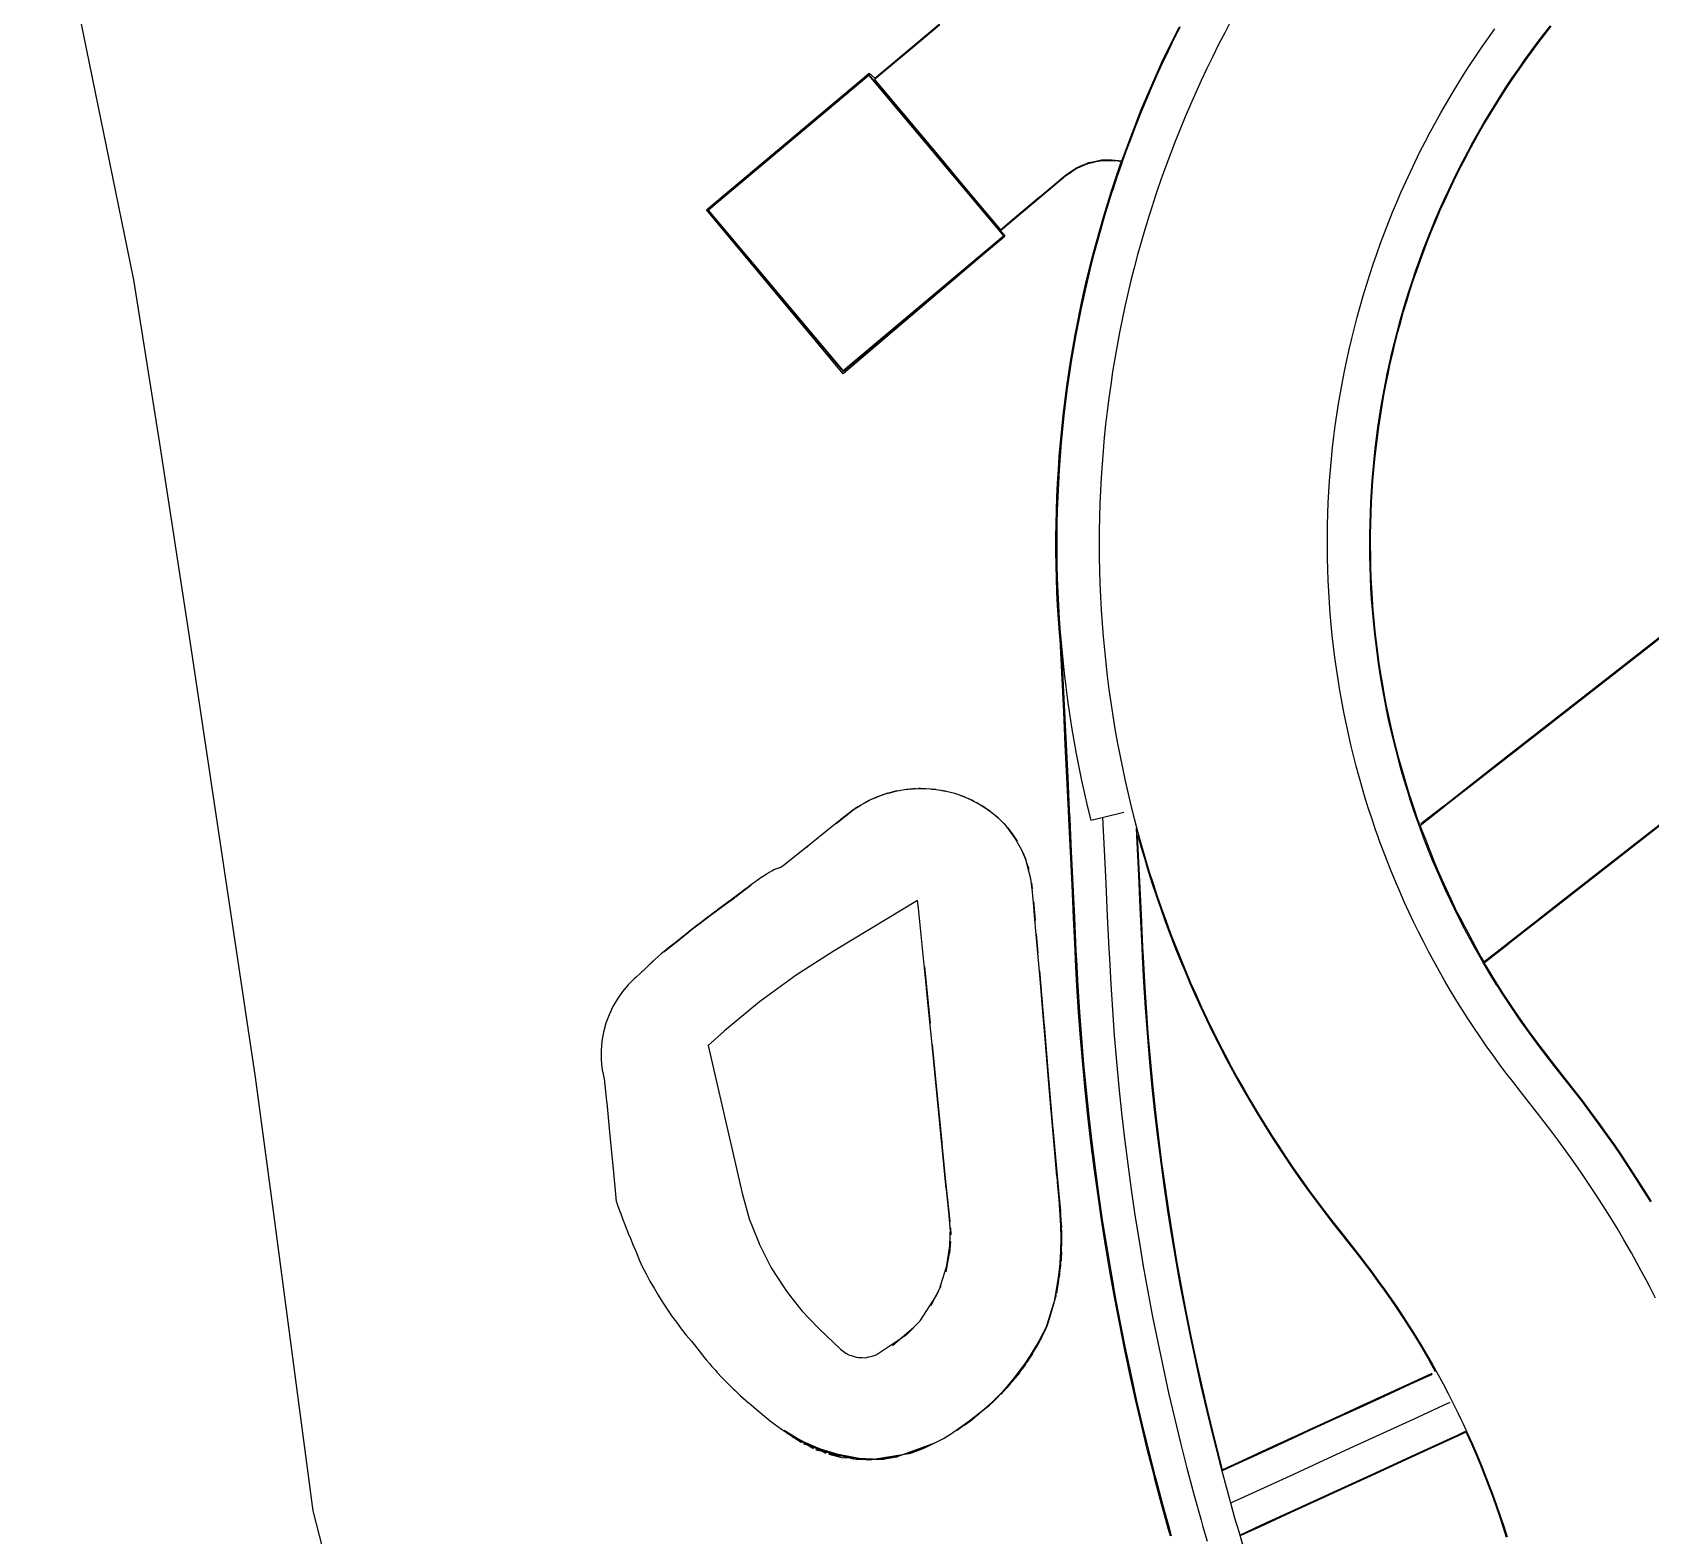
# Model space of a CAD drawing. Header units: metres. Extents: x 337936 to 338461, y 373266 to 374024.
# Drawn here: x 337973.94 to 338023.06, y 373780.17 to 373825.81 of the extents above; entities that cross this region are included whole.
import ezdxf

# ---------------------------------------------------------------- set-up
doc = ezdxf.new("R2010")
doc.units = ezdxf.units.M
doc.layers.add('3D_LINES', color=4, linetype='Continuous')
doc.layers.add('PLOTS EXTERNAL LEVEL', color=3, linetype='Continuous')
doc.layers.add('GARAGES FFL', color=150, linetype='Continuous', lineweight=0)

msp = doc.modelspace()

# ---------------------------------------------------------------- linework, layer by layer
at = {"layer": '3D_LINES'}
for points in [[(337973.944, 373833.58, 32.696), (337975.498, 373825.715, 33.437), (337976.105, 373822.746, 33.298), (337977.013, 373818.3, 33.5), (337977.798, 373813.33, 33.583), (337978.701, 373807.468, 33.5), (337980.71, 373794.084, 33.534), (337981.27, 373789.868, 33.512), (337981.933, 373784.885, 33.672), (337982.459, 373780.92, 33.778), (337985.593, 373768.692, 33.934), (337986.948, 373763.406, 33.771), (337987.338, 373748.031, 33.922)], [(338008.486, 373780.156, 34.084), (338008.43, 373780.356, 34.086), (338008.217, 373781.12, 34.097), (338008.013, 373781.887, 34.107), (338008.013, 373781.887, 34.107), (338007.987, 373781.989, 34.108), (338007.792, 373782.757, 34.119), (338007.604, 373783.528, 34.129), (338007.425, 373784.301, 34.14), (338007.253, 373785.075, 34.15), (338007.09, 373785.852, 34.16), (338006.935, 373786.63, 34.171), (338006.787, 373787.409, 34.181), (338006.648, 373788.19, 34.192), (338006.517, 373788.972, 34.202), (338006.393, 373789.756, 34.212), (338006.278, 373790.541, 34.223), (338006.171, 373791.327, 34.233), (338006.072, 373792.114, 34.244), (338005.981, 373792.902, 34.254), (338005.899, 373793.691, 34.264), (338005.824, 373794.48, 34.275), (338005.757, 373795.271, 34.285), (338005.699, 373796.062, 34.296), (338005.649, 373796.854, 34.306), (338005.607, 373797.646, 34.316), (338005.593, 373797.932, 34.32), (338005.545, 373798.93, 34.334), (338005.498, 373799.929, 34.347), (338005.45, 373800.928, 34.36), (338005.402, 373801.927, 34.373), (338005.389, 373802.185, 34.375), (338005.342, 373803.184, 34.382), (338005.294, 373804.182, 34.388), (338005.246, 373805.181, 34.395), (338005.198, 373806.18, 34.401), (338005.15, 373807.179, 34.408), (338005.15, 373807.179, 34.408), (338005.146, 373807.233, 34.408), (338005.116, 373807.582, 34.411), (338005.087, 373807.994, 34.414), (338005.062, 373808.406, 34.416), (338005.042, 373808.819, 34.419), (338005.027, 373809.231, 34.422), (338005.016, 373809.644, 34.424), (338005.011, 373810.057, 34.426), (338005.011, 373810.47, 34.428), (338005.015, 373810.883, 34.43), (338005.025, 373811.296, 34.432), (338005.039, 373811.709, 34.434), (338005.058, 373812.122, 34.435), (338005.083, 373812.534, 34.437), (338005.112, 373812.946, 34.438), (338005.146, 373813.358, 34.439), (338005.184, 373813.769, 34.44), (338005.228, 373814.18, 34.441), (338005.277, 373814.59, 34.442), (338005.33, 373814.999, 34.443), (338005.388, 373815.408, 34.444), (338005.452, 373815.817, 34.444), (338005.52, 373816.224, 34.444), (338005.592, 373816.63, 34.444), (338005.67, 373817.036, 34.445), (338005.753, 373817.441, 34.445), (338005.84, 373817.845, 34.444), (338005.932, 373818.247, 34.444), (338006.029, 373818.649, 34.444), (338006.13, 373819.049, 34.443), (338006.237, 373819.448, 34.442), (338006.348, 373819.846, 34.441), (338006.464, 373820.243, 34.441), (338006.584, 373820.638, 34.439), (338006.688, 373820.965, 34.438), (338006.709, 373821.031, 34.438), (338006.839, 373821.423, 34.437), (338006.974, 373821.814, 34.435), (338006.991, 373821.864, 34.435), (338006.983, 373821.883, 34.439), (338006.909, 373821.894, 34.443), (338006.807, 373821.909, 34.449), (338006.693, 373821.911, 34.456), (338006.583, 373821.911, 34.462), (338006.456, 373821.91, 34.47), (338006.398, 373821.91, 34.474), (338006.354, 373821.901, 34.476), (338006.221, 373821.874, 34.484), (338006.07, 373821.843, 34.493), (338006.009, 373821.831, 34.497), (338005.96, 373821.81, 34.5), (338005.851, 373821.764, 34.507), (338005.643, 373821.676, 34.52), (338005.537, 373821.604, 34.528), (338005.44, 373821.538, 34.535), (338005.314, 373821.452, 34.544), (338004.599, 373820.852, 34.599), (338004.53, 373820.794, 34.602), (338003.77, 373820.156, 34.63), (338003.33, 373819.787, 34.649), (338003.458, 373819.624, 34.5), (337998.551, 373815.441, 34.5), (337994.407, 373820.419, 34.5), (337999.344, 373824.566, 34.5), (337999.517, 373824.42, 34.645), (338000.702, 373825.414, 34.601), (338001.467, 373826.056, 34.573)], [(338008.776, 373825.979, 34.411), (338008.592, 373825.61, 34.414), (338008.412, 373825.238, 34.417), (338008.237, 373824.865, 34.419), (338008.066, 373824.489, 34.422), (338007.9, 373824.111, 34.424), (338007.738, 373823.731, 34.426), (338007.581, 373823.35, 34.428), (338007.428, 373822.966, 34.43), (338007.28, 373822.581, 34.432), (338007.136, 373822.194, 34.434), (338007.022, 373821.876, 34.435), (338006.997, 373821.806, 34.435), (338006.863, 373821.415, 34.437), (338006.733, 373821.024, 34.438), (338006.711, 373820.957, 34.438), (338006.711, 373820.957, 34.438), (338006.608, 373820.63, 34.439), (338006.487, 373820.235, 34.441), (338006.372, 373819.839, 34.441), (338006.261, 373819.442, 34.442), (338006.154, 373819.043, 34.443), (338006.053, 373818.643, 34.444), (338005.956, 373818.242, 34.444), (338005.864, 373817.839, 34.444), (338005.777, 373817.436, 34.445), (338005.695, 373817.031, 34.445), (338005.617, 373816.626, 34.444), (338005.544, 373816.22, 34.444), (338005.476, 373815.813, 34.444), (338005.413, 373815.405, 34.444), (338005.355, 373814.996, 34.443), (338005.301, 373814.587, 34.442), (338005.253, 373814.177, 34.441), (338005.209, 373813.766, 34.44), (338005.17, 373813.356, 34.439), (338005.137, 373812.944, 34.438), (338005.107, 373812.532, 34.437), (338005.083, 373812.12, 34.435), (338005.064, 373811.708, 34.434), (338005.05, 373811.296, 34.432), (338005.04, 373810.883, 34.43), (338005.036, 373810.47, 34.428), (338005.036, 373810.058, 34.426), (338005.041, 373809.645, 34.424), (338005.052, 373809.232, 34.422), (338005.067, 373808.82, 34.419), (338005.087, 373808.407, 34.416), (338005.112, 373807.995, 34.414), (338005.141, 373807.584, 34.411), (338005.176, 373807.173, 34.408), (338005.215, 373806.762, 34.405), (338005.26, 373806.351, 34.402), (338005.309, 373805.942, 34.398), (338005.363, 373805.532, 34.395), (338005.422, 373805.124, 34.391), (338005.486, 373804.716, 34.387), (338005.555, 373804.309, 34.383), (338005.628, 373803.903, 34.379), (338005.707, 373803.498, 34.375), (338005.79, 373803.093, 34.371), (338005.878, 373802.69, 34.367), (338005.97, 373802.288, 34.362), (338006.068, 373801.887, 34.358), (338006.456, 373801.984, 34.348), (338007.068, 373802.136, 34.332)], [(338010.321, 373826.155, 34.255), (338010.132, 373825.799, 34.258), (338009.947, 373825.44, 34.261), (338009.767, 373825.079, 34.264), (338009.591, 373824.717, 34.266), (338009.419, 373824.352, 34.269), (338009.252, 373823.985, 34.272), (338009.089, 373823.616, 34.274), (338008.931, 373823.245, 34.276), (338008.777, 373822.872, 34.278), (338008.628, 373822.497, 34.28), (338008.483, 373822.121, 34.282), (338008.343, 373821.743, 34.284), (338008.237, 373821.448, 34.285), (338008.206, 373821.361, 34.295), (338008.076, 373820.982, 34.34), (338007.95, 373820.6, 34.384), (338007.937, 373820.56, 34.388), (338007.827, 373820.214, 34.39), (338007.71, 373819.828, 34.391), (338007.598, 373819.441, 34.392), (338007.49, 373819.052, 34.392), (338007.386, 373818.663, 34.393), (338007.288, 373818.272, 34.394), (338007.194, 373817.879, 34.394), (338007.105, 373817.486, 34.394), (338007.021, 373817.092, 34.395), (338006.941, 373816.696, 34.395), (338006.867, 373816.3, 34.394), (338006.797, 373815.903, 34.394), (338006.731, 373815.505, 34.394), (338006.671, 373815.106, 34.393), (338006.615, 373814.707, 34.393), (338006.565, 373814.306, 34.392), (338006.519, 373813.906, 34.391), (338006.478, 373813.505, 34.39), (338006.441, 373813.103, 34.389), (338006.41, 373812.701, 34.388), (338006.383, 373812.298, 34.386), (338006.362, 373811.896, 34.385), (338006.345, 373811.493, 34.383), (338006.333, 373811.09, 34.381), (338006.326, 373810.686, 34.379), (338006.323, 373810.283, 34.377), (338006.326, 373809.88, 34.375), (338006.333, 373809.477, 34.373), (338006.346, 373809.074, 34.37), (338006.363, 373808.671, 34.368), (338006.385, 373808.268, 34.365), (338006.412, 373807.866, 34.362), (338006.443, 373807.464, 34.359), (338006.48, 373807.062, 34.356), (338006.521, 373806.661, 34.353), (338006.568, 373806.26, 34.35), (338006.619, 373805.86, 34.346), (338006.674, 373805.461, 34.342), (338006.735, 373805.062, 34.339), (338006.801, 373804.664, 34.335), (338006.871, 373804.267, 34.331), (338006.946, 373803.871, 34.327), (338007.026, 373803.475, 34.322), (338007.11, 373803.081, 34.318), (338007.2, 373802.688, 34.313), (338007.294, 373802.296, 34.309), (338007.392, 373801.905, 34.304), (338007.496, 373801.515, 34.3), (338007.604, 373801.126, 34.295), (338007.717, 373800.739, 34.29), (338007.834, 373800.353, 34.286), (338007.956, 373799.969, 34.281), (338008.083, 373799.586, 34.277), (338008.215, 373799.205, 34.272), (338008.351, 373798.825, 34.267), (338008.491, 373798.447, 34.263), (338008.636, 373798.071, 34.258), (338008.786, 373797.696, 34.254), (338008.94, 373797.324, 34.249), (338009.098, 373796.953, 34.244), (338009.261, 373796.584, 34.24), (338009.429, 373796.217, 34.235), (338009.601, 373795.852, 34.231), (338009.777, 373795.489, 34.226), (338009.958, 373795.129, 34.222), (338010.143, 373794.77, 34.217), (338010.332, 373794.414, 34.212), (338010.525, 373794.061, 34.208), (338010.723, 373793.709, 34.203), (338010.925, 373793.36, 34.199), (338011.131, 373793.013, 34.194), (338011.342, 373792.669, 34.189), (338011.556, 373792.328, 34.185), (338011.775, 373791.989, 34.18), (338011.997, 373791.653, 34.176), (338012.224, 373791.319, 34.171), (338012.455, 373790.988, 34.166), (338012.689, 373790.66, 34.162), (338012.928, 373790.335, 34.157), (338013.171, 373790.013, 34.153), (338013.416, 373789.695, 34.148), (338013.654, 373789.391, 34.143), (338014.269, 373788.604, 34.13), (338014.39, 373788.448, 34.128), (338014.593, 373788.179, 34.123), (338014.793, 373787.909, 34.118), (338014.99, 373787.636, 34.113), (338015.183, 373787.361, 34.108), (338015.372, 373787.083, 34.103), (338015.558, 373786.803, 34.099), (338015.741, 373786.52, 34.094), (338015.92, 373786.235, 34.089), (338016.095, 373785.948, 34.084), (338016.267, 373785.658, 34.079), (338016.324, 373785.56, 34.078), (338016.434, 373785.369, 34.069), (338016.599, 373785.074, 34.055), (338016.758, 373784.78, 34.041), (338016.916, 373784.481, 34.036), (338017.069, 373784.182, 34.031), (338017.218, 373783.88, 34.026), (338017.301, 373783.707, 34.024), (338017.362, 373783.578, 34.025), (338017.504, 373783.272, 34.03), (338017.643, 373782.964, 34.034), (338017.671, 373782.899, 34.035), (338017.775, 373782.657, 34.031), (338017.905, 373782.346, 34.026), (338018.031, 373782.035, 34.021), (338018.153, 373781.721, 34.017), (338018.271, 373781.406, 34.012), (338018.385, 373781.09, 34.007), (338018.494, 373780.772, 34.002), (338018.6, 373780.453, 33.997), (338018.702, 373780.132, 33.992)], [(338023.061, 373790.298, 34.136), (338022.845, 373790.65, 34.14), (338022.624, 373790.999, 34.145), (338022.4, 373791.345, 34.149), (338022.171, 373791.689, 34.154), (338021.938, 373792.03, 34.158), (338021.702, 373792.368, 34.163), (338021.461, 373792.703, 34.167), (338021.216, 373793.035, 34.172), (338020.967, 373793.365, 34.176), (338020.74, 373793.659, 34.18), (338020.125, 373794.447, 34.193), (338019.888, 373794.75, 34.198), (338019.688, 373795.009, 34.203), (338019.492, 373795.27, 34.208), (338019.299, 373795.535, 34.213), (338019.109, 373795.801, 34.218), (338018.923, 373796.071, 34.223), (338018.741, 373796.342, 34.228), (338018.562, 373796.616, 34.233), (338018.428, 373796.826, 34.236), (338018.428, 373796.826, 34.236), (338018.386, 373796.892, 34.238), (338018.214, 373797.171, 34.242), (338018.046, 373797.451, 34.247), (338017.988, 373797.55, 34.249), (338017.988, 373797.55, 34.249), (338017.881, 373797.734, 34.252), (338017.72, 373798.019, 34.257), (338017.563, 373798.306, 34.262), (338017.41, 373798.595, 34.267), (338017.26, 373798.886, 34.272), (338017.114, 373799.179, 34.277), (338016.972, 373799.474, 34.282), (338016.833, 373799.77, 34.287), (338016.699, 373800.069, 34.292), (338016.568, 373800.369, 34.297), (338016.442, 373800.67, 34.302), (338016.319, 373800.974, 34.307), (338016.2, 373801.279, 34.312), (338016.085, 373801.585, 34.317), (338016, 373801.821, 34.32), (338016, 373801.821, 34.32), (338015.974, 373801.893, 34.322), (338015.867, 373802.202, 34.326), (338015.764, 373802.513, 34.331), (338015.729, 373802.623, 34.333), (338015.729, 373802.623, 34.333), (338015.666, 373802.825, 34.336), (338015.571, 373803.138, 34.341), (338015.48, 373803.453, 34.346), (338015.394, 373803.768, 34.351), (338015.311, 373804.085, 34.356), (338015.233, 373804.403, 34.361), (338015.158, 373804.721, 34.366), (338015.088, 373805.041, 34.371), (338015.022, 373805.361, 34.375), (338014.96, 373805.683, 34.38), (338014.903, 373806.005, 34.384), (338014.849, 373806.328, 34.388), (338014.8, 373806.651, 34.392), (338014.755, 373806.975, 34.396), (338014.714, 373807.3, 34.4), (338014.677, 373807.625, 34.404), (338014.644, 373807.951, 34.407), (338014.616, 373808.277, 34.41), (338014.592, 373808.603, 34.414), (338014.572, 373808.93, 34.417), (338014.557, 373809.257, 34.419), (338014.545, 373809.584, 34.422), (338014.538, 373809.911, 34.425), (338014.535, 373810.238, 34.427), (338014.537, 373810.565, 34.429), (338014.542, 373810.893, 34.431), (338014.552, 373811.22, 34.433), (338014.566, 373811.547, 34.435), (338014.585, 373811.873, 34.437), (338014.607, 373812.2, 34.438), (338014.634, 373812.526, 34.439), (338014.665, 373812.852, 34.441), (338014.7, 373813.177, 34.442), (338014.74, 373813.502, 34.442), (338014.784, 373813.826, 34.443), (338014.831, 373814.15, 34.444), (338014.883, 373814.473, 34.444), (338014.94, 373814.795, 34.444), (338015, 373815.117, 34.445), (338015.065, 373815.438, 34.445), (338015.133, 373815.758, 34.444), (338015.206, 373816.077, 34.444), (338015.283, 373816.395, 34.444), (338015.364, 373816.712, 34.443), (338015.45, 373817.028, 34.442), (338015.539, 373817.343, 34.441), (338015.632, 373817.656, 34.44), (338015.73, 373817.969, 34.439), (338015.831, 373818.28, 34.437), (338015.937, 373818.59, 34.436), (338016.046, 373818.898, 34.434), (338016.16, 373819.205, 34.432), (338016.277, 373819.51, 34.43), (338016.399, 373819.814, 34.428), (338016.524, 373820.117, 34.426), (338016.653, 373820.417, 34.423), (338016.786, 373820.716, 34.421), (338016.923, 373821.013, 34.418), (338017.064, 373821.309, 34.415), (338017.209, 373821.602, 34.412), (338017.357, 373821.894, 34.409), (338017.509, 373822.184, 34.405), (338017.665, 373822.471, 34.402), (338017.825, 373822.757, 34.398), (338017.988, 373823.041, 34.394), (338018.155, 373823.322, 34.391), (338018.326, 373823.601, 34.386), (338018.5, 373823.878, 34.382), (338018.678, 373824.153, 34.378), (338018.859, 373824.425, 34.374), (338019.044, 373824.695, 34.37), (338019.233, 373824.963, 34.366), (338019.425, 373825.228, 34.362), (338019.62, 373825.491, 34.358), (338019.818, 373825.751, 34.354), (338020.02, 373826.008, 34.35)], [(338016.051, 373801.752, 34.319), (338016.023, 373801.829, 34.32), (338015.998, 373801.901, 34.322), (338015.891, 373802.21, 34.326), (338015.788, 373802.521, 34.331), (338015.753, 373802.631, 34.333), (338015.69, 373802.832, 34.336), (338015.595, 373803.145, 34.341), (338015.504, 373803.459, 34.346), (338015.418, 373803.775, 34.351), (338015.335, 373804.091, 34.356), (338015.257, 373804.408, 34.361), (338015.183, 373804.727, 34.366), (338015.113, 373805.046, 34.371), (338015.047, 373805.366, 34.375), (338014.985, 373805.687, 34.38), (338014.927, 373806.009, 34.384), (338014.874, 373806.332, 34.388), (338014.824, 373806.655, 34.392), (338014.779, 373806.979, 34.396), (338014.738, 373807.303, 34.4), (338014.702, 373807.628, 34.404), (338014.669, 373807.953, 34.407), (338014.641, 373808.279, 34.41), (338014.617, 373808.605, 34.414), (338014.597, 373808.931, 34.417), (338014.582, 373809.258, 34.419), (338014.57, 373809.584, 34.422), (338014.563, 373809.911, 34.425), (338014.56, 373810.238, 34.427), (338014.562, 373810.565, 34.429), (338014.567, 373810.892, 34.431), (338014.577, 373811.219, 34.433), (338014.591, 373811.545, 34.435), (338014.61, 373811.872, 34.437), (338014.632, 373812.198, 34.438), (338014.659, 373812.524, 34.439), (338014.69, 373812.849, 34.441), (338014.725, 373813.174, 34.442), (338014.765, 373813.499, 34.442), (338014.808, 373813.823, 34.443), (338014.856, 373814.146, 34.444), (338014.908, 373814.469, 34.444), (338014.964, 373814.791, 34.444), (338015.025, 373815.112, 34.445), (338015.089, 373815.433, 34.445), (338015.158, 373815.752, 34.444), (338015.231, 373816.071, 34.444), (338015.308, 373816.389, 34.444), (338015.389, 373816.706, 34.443), (338015.474, 373817.021, 34.442), (338015.563, 373817.336, 34.441), (338015.656, 373817.649, 34.44), (338015.754, 373817.961, 34.439), (338015.855, 373818.272, 34.437), (338015.96, 373818.581, 34.436), (338016.07, 373818.89, 34.434), (338016.183, 373819.196, 34.432), (338016.3, 373819.501, 34.43), (338016.422, 373819.805, 34.428), (338016.547, 373820.107, 34.426), (338016.676, 373820.407, 34.423), (338016.809, 373820.706, 34.421), (338016.946, 373821.003, 34.418), (338017.087, 373821.298, 34.415), (338017.231, 373821.591, 34.412), (338017.379, 373821.883, 34.409), (338017.531, 373822.172, 34.405), (338017.687, 373822.459, 34.402), (338017.847, 373822.745, 34.398), (338018.01, 373823.028, 34.394), (338018.177, 373823.309, 34.391), (338018.347, 373823.588, 34.386), (338018.521, 373823.865, 34.382), (338018.699, 373824.139, 34.378), (338018.88, 373824.411, 34.374), (338019.065, 373824.681, 34.37), (338019.253, 373824.948, 34.366), (338019.445, 373825.213, 34.362), (338019.64, 373825.476, 34.358), (338019.838, 373825.735, 34.354), (338020.04, 373825.993, 34.35)], [(338023.209, 373787.383, 34.032), (338023.025, 373787.74, 34.037), (338022.923, 373787.935, 34.039), (338022.836, 373788.099, 34.046), (338022.643, 373788.452, 34.061), (338022.475, 373788.752, 34.074), (338022.445, 373788.805, 34.075), (338022.244, 373789.153, 34.079), (338022.039, 373789.5, 34.084), (338021.829, 373789.844, 34.089), (338021.615, 373790.186, 34.093), (338021.397, 373790.525, 34.098), (338021.175, 373790.862, 34.102), (338020.949, 373791.196, 34.107), (338020.719, 373791.527, 34.111), (338020.484, 373791.855, 34.116), (338020.246, 373792.181, 34.121), (338020.004, 373792.504, 34.125), (338019.76, 373792.822, 34.13), (338019.726, 373792.865, 34.13), (338019.11, 373793.654, 34.143), (338018.875, 373793.955, 34.148), (338018.668, 373794.223, 34.153), (338018.466, 373794.492, 34.158), (338018.267, 373794.763, 34.163), (338018.072, 373795.037, 34.167), (338017.881, 373795.313, 34.172), (338017.693, 373795.592, 34.177), (338017.508, 373795.873, 34.182), (338017.337, 373796.14, 34.186), (338017.328, 373796.155, 34.184), (338017.15, 373796.442, 34.151), (338016.976, 373796.731, 34.118), (338016.876, 373796.9, 34.099), (338016.807, 373797.019, 34.101), (338016.64, 373797.313, 34.106), (338016.477, 373797.607, 34.111), (338016.318, 373797.903, 34.116), (338016.163, 373798.202, 34.12), (338016.012, 373798.502, 34.125), (338015.864, 373798.804, 34.13), (338015.72, 373799.108, 34.135), (338015.581, 373799.414, 34.14), (338015.445, 373799.722, 34.145), (338015.313, 373800.031, 34.149), (338015.185, 373800.342, 34.154), (338015.06, 373800.654, 34.159), (338014.94, 373800.968, 34.164), (338014.824, 373801.285, 34.169), (338014.787, 373801.388, 34.17), (338014.712, 373801.6, 34.199), (338014.604, 373801.919, 34.241), (338014.501, 373802.234, 34.283), (338014.5, 373802.237, 34.283), (338014.4, 373802.56, 34.288), (338014.304, 373802.882, 34.293), (338014.212, 373803.206, 34.298), (338014.124, 373803.53, 34.303), (338014.04, 373803.856, 34.307), (338013.961, 373804.183, 34.312), (338013.885, 373804.511, 34.317), (338013.814, 373804.839, 34.322), (338013.747, 373805.169, 34.326), (338013.684, 373805.499, 34.331), (338013.626, 373805.83, 34.335), (338013.571, 373806.162, 34.339), (338013.521, 373806.494, 34.343), (338013.475, 373806.828, 34.347), (338013.433, 373807.161, 34.35), (338013.395, 373807.495, 34.354), (338013.362, 373807.83, 34.357), (338013.333, 373808.165, 34.36), (338013.308, 373808.5, 34.363), (338013.288, 373808.836, 34.366), (338013.271, 373809.172, 34.369), (338013.259, 373809.508, 34.372), (338013.251, 373809.844, 34.374), (338013.248, 373810.18, 34.377), (338013.248, 373810.517, 34.379), (338013.253, 373810.853, 34.381), (338013.262, 373811.189, 34.383), (338013.276, 373811.525, 34.385), (338013.294, 373811.861, 34.386), (338013.316, 373812.196, 34.388), (338013.342, 373812.532, 34.389), (338013.372, 373812.866, 34.39), (338013.407, 373813.201, 34.391), (338013.446, 373813.535, 34.392), (338013.489, 373813.868, 34.393), (338013.536, 373814.201, 34.394), (338013.588, 373814.534, 34.394), (338013.644, 373814.865, 34.394), (338013.704, 373815.196, 34.395), (338013.768, 373815.526, 34.395), (338013.836, 373815.855, 34.394), (338013.909, 373816.184, 34.394), (338013.986, 373816.511, 34.394), (338014.067, 373816.838, 34.393), (338014.152, 373817.163, 34.393), (338014.241, 373817.487, 34.392), (338014.334, 373817.81, 34.391), (338014.431, 373818.132, 34.39), (338014.532, 373818.453, 34.388), (338014.638, 373818.772, 34.387), (338014.747, 373819.09, 34.385), (338014.861, 373819.407, 34.384), (338014.978, 373819.722, 34.382), (338015.1, 373820.035, 34.38), (338015.225, 373820.347, 34.378), (338015.354, 373820.658, 34.376), (338015.488, 373820.966, 34.373), (338015.625, 373821.273, 34.371), (338015.766, 373821.579, 34.368), (338015.911, 373821.882, 34.365), (338016.059, 373822.184, 34.362), (338016.212, 373822.483, 34.359), (338016.368, 373822.781, 34.356), (338016.528, 373823.077, 34.352), (338016.692, 373823.371, 34.349), (338016.86, 373823.662, 34.345), (338017.031, 373823.952, 34.341), (338017.206, 373824.239, 34.337), (338017.384, 373824.524, 34.333), (338017.566, 373824.806, 34.329), (338017.752, 373825.087, 34.325), (338017.941, 373825.365, 34.321), (338018.134, 373825.64, 34.317), (338018.33, 373825.913, 34.313)], [(338005.175, 373807.181, 34.408), (338005.175, 373807.18, 34.408), (338005.223, 373806.181, 34.401), (338005.271, 373805.182, 34.395), (338005.319, 373804.184, 34.388), (338005.367, 373803.185, 34.382), (338005.414, 373802.186, 34.375), (338005.427, 373801.928, 34.373), (338005.475, 373800.929, 34.36), (338005.522, 373799.931, 34.347), (338005.57, 373798.932, 34.334), (338005.618, 373797.933, 34.32), (338005.632, 373797.647, 34.316), (338005.674, 373796.855, 34.306), (338005.724, 373796.064, 34.296), (338005.782, 373795.273, 34.285), (338005.849, 373794.483, 34.275), (338005.923, 373793.693, 34.264), (338006.006, 373792.904, 34.254), (338006.097, 373792.117, 34.244), (338006.196, 373791.33, 34.233), (338006.303, 373790.544, 34.223), (338006.418, 373789.76, 34.212), (338006.541, 373788.976, 34.202), (338006.673, 373788.194, 34.192), (338006.812, 373787.414, 34.181), (338006.959, 373786.634, 34.171), (338007.115, 373785.857, 34.16), (338007.278, 373785.081, 34.15), (338007.449, 373784.306, 34.14), (338007.629, 373783.534, 34.129), (338007.816, 373782.763, 34.119), (338008.011, 373781.995, 34.108), (338008.037, 373781.894, 34.107), (338008.037, 373781.893, 34.107), (338008.242, 373781.127, 34.097), (338008.454, 373780.363, 34.086), (338008.51, 373780.163, 34.084)], [(338004.41, 373798.441, 33.959), (338004.461, 373797.852, 33.958), (338004.461, 373797.852, 33.958), (338004.362, 373798.99, 33.964), (338004.324, 373799.434, 33.964), (338004.375, 373798.848, 33.962), (338004.29, 373799.82, 33.967), (338004.268, 373799.987, 33.969), (338004.292, 373799.804, 33.967), (338004.252, 373800.107, 33.967), (338004.131, 373800.577, 33.952), (338004.186, 373800.405, 33.955), (338004.072, 373800.746, 33.952), (338004.003, 373800.911, 33.953), (338004.093, 373800.696, 33.953), (338003.975, 373800.979, 33.947), (338003.717, 373801.428, 33.91), (338003.67, 373801.5, 33.899), (338003.832, 373801.25, 33.915), (338003.542, 373801.666, 33.895), (338003.665, 373801.507, 33.899), (338003.493, 373801.728, 33.884), (338003.348, 373801.873, 33.85), (338003.476, 373801.748, 33.88), (338003.174, 373802.03, 33.841), (338003.256, 373801.962, 33.846), (338002.988, 373802.178, 33.833), (338002.788, 373802.314, 33.825), (338003.02, 373802.156, 33.835), (338002.588, 373802.429, 33.785), (338002.769, 373802.327, 33.821), (338002.348, 373802.546, 33.774), (338002.505, 373802.475, 33.782), (338002.092, 373802.648, 33.764), (338002.23, 373802.6, 33.771), (338001.946, 373802.7, 33.737), (338001.547, 373802.793, 33.706), (338001.656, 373802.775, 33.724), (338001.234, 373802.835, 33.692), (338001.361, 373802.825, 33.698), (338000.899, 373802.848, 33.677), (338000.837, 373802.848, 33.668), (338001.064, 373802.849, 33.686), (338000.581, 373802.831, 33.657), (338000.767, 373802.848, 33.665), (338000.483, 373802.824, 33.652), (338000.527, 373802.827, 33.654), (338000.473, 373802.823, 33.651), (338000.083, 373802.752, 33.633), (337999.933, 373802.715, 33.627), (338000.181, 373802.777, 33.639), (337999.783, 373802.668, 33.61), (337999.75, 373802.656, 33.606), (337999.894, 373802.706, 33.623), (337999.549, 373802.581, 33.586), (337999.471, 373802.547, 33.576), (337999.615, 373802.611, 33.594), (337999.329, 373802.483, 33.562), (337999.171, 373802.396, 33.543), (337999.21, 373802.418, 33.547), (337999.346, 373802.492, 33.565), (337998.997, 373802.296, 33.525), (337998.967, 373802.277, 33.521), (337998.921, 373802.249, 33.517), (337999.088, 373802.351, 33.535), (337998.786, 373802.148, 33.5), (337998.744, 373802.114, 33.494), (337998.536, 373801.948, 33.471), (337998.336, 373801.788, 33.457), (337998.883, 373802.226, 33.514), (337998.269, 373801.734, 33.455), (337997.364, 373801.009, 33.436), (337997.414, 373801.048, 33.437), (337997.482, 373801.103, 33.439), (337996.729, 373800.5, 33.425), (337996.619, 373800.448, 33.433), (337996.704, 373800.479, 33.425), (337996.617, 373800.447, 33.433), (337996.617, 373800.447, 33.433), (337996.53, 373800.414, 33.441), (337996.451, 373800.38, 33.448), (337996.403, 373800.357, 33.451), (337996.377, 373800.344, 33.453), (337996.306, 373800.306, 33.457), (337996.217, 373800.24, 33.457), (337996.103, 373800.172, 33.461), (337996.098, 373800.169, 33.461), (337995.983, 373800.094, 33.463), (337995.867, 373800.013, 33.465), (337995.811, 373799.972, 33.465), (337995.577, 373799.786, 33.461), (337995.745, 373799.922, 33.464), (337995.3, 373799.57, 33.459), (337995.612, 373799.816, 33.462), (337995.025, 373799.372, 33.462), (337995.535, 373799.751, 33.46), (337994.739, 373799.166, 33.467), (337995.256, 373799.535, 33.458), (337994.449, 373798.95, 33.472), (337994.968, 373799.332, 33.463), (337994.17, 373798.736, 33.477), (337994.683, 373799.125, 33.468), (337993.893, 373798.519, 33.481), (337994.401, 373798.914, 33.473), (337993.62, 373798.298, 33.486), (337994.122, 373798.699, 33.478), (337993.344, 373798.079, 33.493), (337993.845, 373798.481, 33.482), (337993.252, 373798.006, 33.496), (337993.111, 373797.892, 33.5), (337993.572, 373798.259, 33.487), (337993.295, 373798.04, 33.495), (337993.021, 373797.819, 33.502), (337992.833, 373797.662, 33.507), (337992.544, 373797.372, 33.499), (337992.787, 373797.617, 33.506), (337992.757, 373797.585, 33.504), (337992.535, 373797.363, 33.499), (337992.535, 373797.363, 33.499), (337992.504, 373797.339, 33.498), (337992.469, 373797.311, 33.497), (337992.438, 373797.285, 33.497), (337992.41, 373797.26, 33.496), (337992.259, 373797.118, 33.494), (337992.216, 373797.082, 33.492), (337992.029, 373796.893, 33.485), (337991.857, 373796.688, 33.477), (337991.702, 373796.467, 33.469), (337991.565, 373796.231, 33.46), (337991.448, 373795.983, 33.452), (337991.353, 373795.723, 33.443), (337991.28, 373795.454, 33.435), (337991.231, 373795.177, 33.426), (337991.206, 373794.895, 33.418), (337991.208, 373794.61, 33.409), (337991.23, 373794.377, 33.403), (337991.237, 373794.324, 33.402), (337991.241, 373794.3, 33.402), (337991.247, 373794.269, 33.402), (337991.297, 373794.039, 33.401), (337991.373, 373793.36, 33.374), (337991.378, 373793.312, 33.372), (337991.474, 373792.307, 33.328), (337991.57, 373791.303, 33.284), (337991.665, 373790.308, 33.241), (337991.668, 373790.3, 33.241), (337991.716, 373790.174, 33.247), (337991.803, 373789.94, 33.258), (337991.844, 373789.826, 33.263), (337991.877, 373789.738, 33.267), (337991.895, 373789.694, 33.269), (337991.969, 373789.501, 33.278), (337991.995, 373789.436, 33.281), (337992.052, 373789.294, 33.287), (337992.064, 373789.266, 33.289), (337992.106, 373789.172, 33.293), (337992.159, 373789.032, 33.298), (337992.255, 373788.8, 33.305), (337992.296, 373788.705, 33.308), (337992.35, 373788.568, 33.311), (337992.371, 373788.519, 33.312), (337992.456, 373788.341, 33.319), (337992.57, 373788.118, 33.328), (337992.688, 373787.898, 33.337), (337992.811, 373787.681, 33.346), (337992.938, 373787.467, 33.355), (337993.07, 373787.256, 33.364), (337993.206, 373787.049, 33.374), (337993.346, 373786.846, 33.383), (337993.49, 373786.646, 33.392), (337993.638, 373786.45, 33.402), (337993.79, 373786.257, 33.411), (337993.946, 373786.068, 33.421), (337994.027, 373785.975, 33.425), (337994.099, 373785.878, 33.427), (337994.248, 373785.687, 33.431), (337994.338, 373785.579, 33.434), (337994.401, 373785.499, 33.435), (337994.491, 373785.391, 33.436), (337994.558, 373785.315, 33.439), (337994.683, 373785.179, 33.443), (337994.721, 373785.136, 33.443), (337994.883, 373784.957, 33.446), (337994.916, 373784.922, 33.447), (337995.052, 373784.784, 33.451), (337995.225, 373784.616, 33.455), (337995.273, 373784.571, 33.456), (337995.399, 373784.45, 33.459), (337995.439, 373784.414, 33.46), (337995.515, 373784.345, 33.462), (337995.578, 373784.289, 33.463), (337995.595, 373784.274, 33.464), (337995.671, 373784.21, 33.466), (337995.687, 373784.196, 33.466), (337995.827, 373784.075, 33.469), (337995.912, 373784.005, 33.472), (337996.23, 373783.745, 33.483), (337996.349, 373783.647, 33.487), (337996.678, 373783.403, 33.498), (337997.284, 373782.996, 33.509), (337996.757, 373783.356, 33.5), (337997.648, 373782.814, 33.514), (337996.757, 373783.356, 33.5), (337996.871, 373783.264, 33.503), (337998.029, 373782.67, 33.519), (337997.006, 373783.163, 33.506), (337998.424, 373782.563, 33.524), (337998.474, 373782.551, 33.525), (337997.356, 373782.952, 33.51), (337998.884, 373782.488, 33.53), (337997.726, 373782.777, 33.515), (337999.3, 373782.467, 33.536), (337998.114, 373782.639, 33.521), (337998.514, 373782.541, 33.526), (337999.716, 373782.487, 33.542), (337998.925, 373782.482, 33.531), (337999.788, 373782.494, 33.545), (337999.322, 373782.466, 33.536), (338000.199, 373782.563, 33.551), (337999.34, 373782.466, 33.537), (338000.606, 373782.675, 33.558), (337999.757, 373782.49, 33.544), (338000.172, 373782.556, 33.551), (338001.367, 373783, 33.572), (338000.579, 373782.665, 33.558), (338000.934, 373782.798, 33.564), (338000.934, 373782.798, 33.564), (338001.157, 373782.898, 33.568), (338001.377, 373783.006, 33.573), (338001.594, 373783.121, 33.577), (338001.806, 373783.244, 33.58), (338002.638, 373783.831, 33.586), (338002.015, 373783.375, 33.582), (338002.854, 373784.016, 33.584), (338002.868, 373784.028, 33.584), (338002.883, 373784.042, 33.584), (338002.219, 373783.513, 33.585), (338002.418, 373783.658, 33.586), (338003.084, 373784.219, 33.589), (338002.613, 373783.81, 33.587), (338003.276, 373784.402, 33.597), (338002.802, 373783.969, 33.585), (338003.396, 373784.524, 33.606), (338003.481, 373784.614, 33.61), (338002.888, 373784.046, 33.584), (338002.989, 373784.132, 33.587), (338003.172, 373784.3, 33.594), (338003.884, 373785.091, 33.633), (338003.902, 373785.115, 33.637), (338003.349, 373784.475, 33.603), (338004.086, 373785.368, 33.652), (338003.521, 373784.656, 33.612), (338004.252, 373785.617, 33.668), (338003.686, 373784.844, 33.621), (338004.295, 373785.686, 33.678), (338003.844, 373785.038, 33.631), (338004.444, 373785.941, 33.697), (338003.995, 373785.238, 33.645), (338004.572, 373786.183, 33.715), (338004.14, 373785.444, 33.657), (338004.276, 373785.655, 33.674), (338004.731, 373786.528, 33.761), (338004.406, 373785.871, 33.692), (338004.527, 373786.093, 33.709), (338004.64, 373786.319, 33.734), (338004.699, 373786.447, 33.751), (338004.984, 373787.357, 33.814), (338005.012, 373787.476, 33.819), (338004.74, 373786.551, 33.763), (338004.823, 373786.79, 33.78), (338004.898, 373787.031, 33.796), (338004.965, 373787.274, 33.81), (338005.152, 373788.373, 33.864), (338005.022, 373787.52, 33.823), (338005.176, 373788.725, 33.887), (338005.071, 373787.767, 33.846), (338005.178, 373788.779, 33.887), (338005.111, 373788.016, 33.855), (338005.182, 373789.063, 33.89), (338005.142, 373788.266, 33.862), (338005.177, 373789.442, 33.908), (338005.165, 373788.516, 33.874), (338005.178, 373788.767, 33.887), (338005.149, 373789.993, 33.907), (338005.183, 373789.018, 33.89), (338005.179, 373789.268, 33.899), (338005.111, 373790.375, 33.916), (338005.058, 373790.895, 33.909), (338005.177, 373789.519, 33.908), (338005.166, 373789.769, 33.908), (338005.022, 373791.269, 33.918), (338004.989, 373791.654, 33.927), (338005.147, 373790.019, 33.908), (338004.945, 373792.166, 33.921), (338004.912, 373792.544, 33.929), (338005.141, 373790.086, 33.909), (338004.867, 373793.068, 33.922), (338005.039, 373791.08, 33.913), (338004.836, 373793.438, 33.929), (338004.808, 373793.767, 33.925), (338005.038, 373791.091, 33.913), (338004.778, 373794.133, 33.931), (338004.765, 373794.286, 33.929), (338004.735, 373794.649, 33.934), (338004.956, 373792.034, 33.922), (338004.679, 373795.319, 33.939), (338004.649, 373795.683, 33.943), (338004.87, 373793.03, 33.922), (338004.858, 373793.165, 33.924), (338004.603, 373796.219, 33.947), (338004.571, 373796.584, 33.949), (338004.539, 373796.958, 33.953), (338004.786, 373794.027, 33.929), (338004.507, 373797.321, 33.954), (338004.703, 373795.024, 33.937), (338004.646, 373795.715, 33.943), (338004.616, 373796.072, 33.946), (338004.529, 373797.069, 33.953), (338004.461, 373797.852, 33.958)], [(338006.426, 373801.976, 34.348), (338006.473, 373800.977, 34.335), (338006.521, 373799.978, 34.322), (338006.569, 373798.979, 34.309), (338006.617, 373797.981, 34.295), (338006.631, 373797.695, 34.291), (338006.672, 373796.912, 34.281), (338006.722, 373796.129, 34.271), (338006.78, 373795.348, 34.26), (338006.845, 373794.566, 34.25), (338006.919, 373793.786, 34.239), (338007.001, 373793.006, 34.229), (338007.091, 373792.227, 34.219), (338007.189, 373791.45, 34.208), (338007.295, 373790.673, 34.198), (338007.409, 373789.897, 34.187), (338007.531, 373789.123, 34.177), (338007.661, 373788.349, 34.166), (338007.798, 373787.578, 34.156), (338007.944, 373786.807, 34.146), (338008.098, 373786.039, 34.135), (338008.26, 373785.271, 34.125), (338008.429, 373784.506, 34.114), (338008.607, 373783.742, 34.104), (338008.792, 373782.981, 34.094), (338008.985, 373782.221, 34.083), (338009.005, 373782.146, 34.082), (338009.005, 373782.146, 34.082), (338009.207, 373781.388, 34.072), (338009.416, 373780.633, 34.061), (338009.472, 373780.438, 34.059), (338009.472, 373780.438, 34.059), (338009.598, 373780.005, 34.053)], [(338007.443, 373801.644, 34.316), (338007.463, 373801.216, 34.31), (338007.511, 373800.217, 34.298), (338007.558, 373799.232, 34.286), (338007.568, 373799.027, 34.284), (338007.616, 373798.028, 34.27), (338007.63, 373797.743, 34.266), (338007.671, 373796.969, 34.256), (338007.72, 373796.195, 34.246), (338007.777, 373795.422, 34.235), (338007.842, 373794.65, 34.225), (338007.915, 373793.879, 34.214), (338007.996, 373793.108, 34.204), (338008.085, 373792.338, 34.193), (338008.182, 373791.569, 34.183), (338008.286, 373790.801, 34.173), (338008.399, 373790.034, 34.162), (338008.52, 373789.269, 34.152), (338008.649, 373788.505, 34.141), (338008.785, 373787.742, 34.131), (338008.929, 373786.98, 34.12), (338009.082, 373786.22, 34.11), (338009.242, 373785.462, 34.099), (338009.41, 373784.706, 34.089), (338009.585, 373783.951, 34.079), (338009.769, 373783.198, 34.068), (338009.96, 373782.447, 34.058), (338009.973, 373782.398, 34.057), (338009.973, 373782.398, 34.057), (338010.172, 373781.649, 34.047), (338010.379, 373780.902, 34.036), (338010.433, 373780.713, 34.034), (338010.433, 373780.713, 34.034), (338010.557, 373780.289, 34.028), (338010.686, 373779.866, 34.022)], [(338007.478, 373801.435, 34.313), (338007.488, 373801.217, 34.31), (338007.536, 373800.218, 34.298), (338007.583, 373799.233, 34.286), (338007.593, 373799.029, 34.284), (338007.641, 373798.03, 34.27), (338007.655, 373797.744, 34.266), (338007.696, 373796.97, 34.256), (338007.745, 373796.197, 34.246), (338007.802, 373795.424, 34.235), (338007.867, 373794.652, 34.225), (338007.94, 373793.881, 34.214), (338008.021, 373793.111, 34.204), (338008.11, 373792.341, 34.193), (338008.206, 373791.572, 34.183), (338008.311, 373790.805, 34.173), (338008.424, 373790.038, 34.162), (338008.545, 373789.273, 34.152), (338008.673, 373788.509, 34.141), (338008.81, 373787.746, 34.131), (338008.954, 373786.985, 34.12), (338009.106, 373786.226, 34.11), (338009.266, 373785.467, 34.099), (338009.434, 373784.711, 34.089), (338009.61, 373783.957, 34.079), (338009.793, 373783.204, 34.068), (338009.984, 373782.453, 34.058), (338009.997, 373782.405, 34.057), (338009.997, 373782.404, 34.057), (338010.06, 373782.167, 34.054)], [(338007.492, 373801.436, 34.299), (338007.58, 373801.119, 34.295), (338007.693, 373800.732, 34.29), (338007.81, 373800.346, 34.286), (338007.933, 373799.961, 34.281), (338008.06, 373799.578, 34.277), (338008.191, 373799.196, 34.272), (338008.327, 373798.817, 34.267), (338008.468, 373798.438, 34.263), (338008.613, 373798.062, 34.258), (338008.763, 373797.687, 34.254), (338008.917, 373797.314, 34.249), (338009.075, 373796.943, 34.244), (338009.239, 373796.574, 34.24), (338009.406, 373796.207, 34.235), (338009.578, 373795.841, 34.231), (338009.755, 373795.478, 34.226), (338009.935, 373795.118, 34.222), (338010.12, 373794.759, 34.217), (338010.31, 373794.402, 34.212), (338010.503, 373794.048, 34.208), (338010.701, 373793.697, 34.203), (338010.904, 373793.347, 34.199), (338011.11, 373793.001, 34.194), (338011.32, 373792.656, 34.189), (338011.535, 373792.314, 34.185), (338011.754, 373791.975, 34.18), (338011.977, 373791.639, 34.176), (338012.204, 373791.305, 34.171), (338012.434, 373790.974, 34.166), (338012.669, 373790.646, 34.162), (338012.908, 373790.32, 34.157), (338013.151, 373789.998, 34.153), (338013.396, 373789.68, 34.148), (338013.634, 373789.375, 34.143), (338014.249, 373788.588, 34.13), (338014.37, 373788.432, 34.128), (338014.573, 373788.164, 34.123), (338014.773, 373787.894, 34.118), (338014.97, 373787.621, 34.113), (338015.162, 373787.346, 34.108), (338015.352, 373787.069, 34.103), (338015.538, 373786.789, 34.099), (338015.72, 373786.507, 34.094), (338015.898, 373786.222, 34.089), (338016.074, 373785.936, 34.084), (338016.246, 373785.645, 34.079), (338016.303, 373785.547, 34.078), (338016.412, 373785.356, 34.069), (338016.524, 373785.156, 34.059)], [(338001.01, 373797.503, 32.82), (338000.836, 373799.223, 32.827), (338000.813, 373799.453, 32.828), (337999.885, 373798.893, 32.5), (337998.282, 373797.926, 32.5), (337997.126, 373797.182, 32.5), (337996.016, 373796.372, 32.5), (337994.955, 373795.499, 32.5), (337994.542, 373795.129, 32.5), (337994.45, 373795.046, 32.5), (337994.45, 373795.046, 32.5), (337995.482, 373790.569, 32.5), (337995.672, 373789.897, 32.5), (337995.704, 373789.785, 32.5), (337995.789, 373789.568, 32.5), (337995.998, 373789.034, 32.5), (337996.001, 373789.027, 32.5), (337996.134, 373788.766, 32.5), (337996.371, 373788.301, 32.5), (337996.562, 373788.004, 32.5), (337996.75, 373787.711, 32.5), (337996.811, 373787.616, 32.5), (337996.957, 373787.43, 32.5), (337997.311, 373786.982, 32.5), (337997.316, 373786.976, 32.5), (337997.519, 373786.763, 32.5), (337997.82, 373786.447, 32.5), (337998.471, 373785.826, 32.501), (337998.553, 373785.768, 32.501), (337998.635, 373785.708, 32.505), (337998.726, 373785.66, 32.508), (337998.822, 373785.626, 32.509), (337998.945, 373785.583, 32.515), (337999.018, 373785.58, 32.514), (337999.122, 373785.574, 32.515), (337999.224, 373785.569, 32.52), (337999.33, 373785.595, 32.519), (337999.433, 373785.619, 32.521), (337999.495, 373785.634, 32.524), (337999.558, 373785.662, 32.525), (337999.558, 373785.662, 32.525), (338000.46, 373786.262, 32.511), (338000.574, 373786.371, 32.5), (338000.048, 373785.942, 32.53), (338000.693, 373786.494, 32.5), (338000.494, 373786.288, 32.51), (338000.886, 373786.694, 32.566), (338001.38, 373787.459, 32.735), (338001.514, 373787.743, 32.782), (338001.217, 373787.151, 32.679), (338001.481, 373787.65, 32.77), (338001.729, 373788.465, 32.858), (338001.792, 373788.856, 32.881), (338001.671, 373788.182, 32.837), (338001.806, 373789.097, 32.888), (338001.784, 373788.735, 32.878), (338001.805, 373789.516, 32.893), (338001.818, 373789.298, 32.894), (338001.746, 373790.121, 32.882), (338001.704, 373790.492, 32.873), (338001.64, 373791.117, 32.86), (338001.793, 373789.706, 32.892), (338001.605, 373791.469, 32.853), (338001.384, 373793.736, 32.811), (338001.542, 373792.114, 32.841), (338001.357, 373794.017, 32.805), (338001.321, 373794.387, 32.807), (338001.253, 373795.078, 32.81), (338001.679, 373790.71, 32.867), (338001.224, 373795.381, 32.812), (338001.186, 373795.761, 32.813), (338001.084, 373796.766, 32.817), (338001.154, 373796.073, 32.815), (338001.016, 373797.443, 32.82), (338001.189, 373795.726, 32.813), (338001.01, 373797.503, 32.82)], [(338023.083, 373790.311, 34.136), (338022.866, 373790.663, 34.14), (338022.645, 373791.012, 34.145), (338022.421, 373791.359, 34.149), (338022.192, 373791.703, 34.154), (338021.959, 373792.044, 34.158), (338021.722, 373792.382, 34.163), (338021.481, 373792.718, 34.167), (338021.236, 373793.05, 34.172), (338020.987, 373793.38, 34.176), (338020.76, 373793.674, 34.18), (338020.145, 373794.462, 34.193), (338019.908, 373794.765, 34.198), (338019.708, 373795.024, 34.203), (338019.512, 373795.285, 34.208), (338019.319, 373795.549, 34.213), (338019.13, 373795.816, 34.218), (338018.944, 373796.085, 34.223), (338018.761, 373796.356, 34.228), (338018.583, 373796.63, 34.233), (338018.449, 373796.839, 34.236), (338018.407, 373796.906, 34.238), (338018.236, 373797.184, 34.242), (338018.067, 373797.464, 34.247), (338018.01, 373797.562, 34.249), (338018.003, 373797.573, 34.249)], [(338016.428, 373785.065, 34.084), (338015.752, 373784.754, 34.081), (338014.843, 373784.336, 34.077), (338014.222, 373784.051, 34.074), (338013.617, 373783.773, 34.073), (338012.708, 373783.356, 34.071), (338012.491, 373783.256, 34.071), (338011.583, 373782.838, 34.064), (338010.674, 373782.421, 34.058), (338010.054, 373782.136, 34.054), (338010.047, 373782.139, 34.054)], [(338016.418, 373785.087, 34.084), (338015.742, 373784.777, 34.081), (338014.833, 373784.359, 34.077), (338014.212, 373784.074, 34.074), (338013.607, 373783.796, 34.073), (338012.698, 373783.378, 34.071), (338012.481, 373783.279, 34.071), (338011.572, 373782.861, 34.064), (338010.663, 373782.444, 34.058), (338010.063, 373782.168, 34.054)], [(338016.968, 373784.212, 34.055), (338016.761, 373784.117, 34.054), (338015.852, 373783.699, 34.052), (338014.943, 373783.282, 34.05), (338014.035, 373782.864, 34.048), (338013.126, 373782.447, 34.046), (338012.217, 373782.029, 34.044), (338011.309, 373781.612, 34.042), (338010.4, 373781.194, 34.04), (338010.309, 373781.153, 34.04)], [(338017.435, 373783.326, 34.038), (338017.186, 373783.212, 34.036), (338016.277, 373782.794, 34.03), (338015.655, 373782.508, 34.026), (338015.361, 373782.373, 34.025), (338014.452, 373781.956, 34.023), (338013.543, 373781.538, 34.021), (338013.038, 373781.306, 34.02), (338012.129, 373780.888, 34.022), (338011.221, 373780.471, 34.024), (338010.598, 373780.185, 34.026), (338010.594, 373780.177, 34.026)], [(338017.459, 373783.31, 34.038), (338017.196, 373783.189, 34.036), (338016.287, 373782.771, 34.03), (338015.666, 373782.486, 34.026), (338015.371, 373782.35, 34.025), (338014.463, 373781.933, 34.023), (338013.554, 373781.515, 34.021), (338013.048, 373781.283, 34.02), (338012.14, 373780.866, 34.022), (338011.231, 373780.448, 34.024), (338010.621, 373780.168, 34.026)], [(338017.459, 373783.31, 34.029), (338017.482, 373783.262, 34.03), (338017.62, 373782.954, 34.034), (338017.648, 373782.889, 34.035), (338017.752, 373782.647, 34.031), (338017.882, 373782.337, 34.026), (338018.008, 373782.025, 34.021), (338018.13, 373781.712, 34.017), (338018.247, 373781.398, 34.012), (338018.361, 373781.081, 34.007), (338018.471, 373780.764, 34.002), (338018.576, 373780.445, 33.997), (338018.678, 373780.125, 33.992)]]:
    msp.add_polyline3d(points, dxfattribs=at)
at = {"layer": '3D_LINES', "linetype": 'Continuous'}
for points in [[(338001.483, 373826.037, 34.573), (338000.718, 373825.395, 34.601), (337999.502, 373824.375, 34.646), (338001.412, 373822.098, 34.649), (338002.045, 373821.344, 34.649), (338002.199, 373821.16, 34.649), (338002.725, 373820.534, 34.649), (338003.327, 373819.817, 34.649), (338003.754, 373820.175, 34.63), (338004.514, 373820.813, 34.602), (338004.583, 373820.871, 34.599), (338005.299, 373821.472, 34.544), (338005.426, 373821.558, 34.535), (338005.523, 373821.624, 34.528), (338005.631, 373821.698, 34.52), (338005.841, 373821.787, 34.507), (338005.95, 373821.833, 34.5), (338006.002, 373821.855, 34.497), (338006.065, 373821.868, 34.493), (338006.216, 373821.899, 34.484), (338006.349, 373821.926, 34.476), (338006.395, 373821.935, 34.474), (338006.456, 373821.935, 34.47), (338006.583, 373821.936, 34.462), (338006.693, 373821.936, 34.456), (338006.809, 373821.934, 34.449), (338006.913, 373821.919, 34.443), (338007.006, 373821.905, 34.437), (338007.107, 373822.171, 34.435), (338007.255, 373822.559, 34.433), (338007.415, 373822.978, 34.431), (338007.6, 373823.463, 34.429), (338008.268, 373824.991, 34.419), (338008.754, 373825.97, 34.412)], [(338023.435, 373807.484, 33.873), (338022.647, 373806.868, 33.906), (338021.859, 373806.252, 33.941), (338018.411, 373803.558, 34.098), (338017.637, 373802.954, 34.17), (338016.814, 373802.311, 34.246), (338016.796, 373802.297, 34.248), (338016.061, 373801.723, 34.316), (338016.107, 373801.608, 34.314), (338016.222, 373801.316, 34.309), (338016.337, 373801.023, 34.304), (338016.367, 373800.947, 34.305), (338016.482, 373800.655, 34.3), (338016.599, 373800.364, 34.296), (338016.733, 373800.073, 34.29), (338016.865, 373799.785, 34.286), (338016.997, 373799.498, 34.281), (338017.131, 373799.208, 34.276), (338017.175, 373799.111, 34.275), (338017.274, 373798.926, 34.271), (338017.42, 373798.65, 34.267), (338017.456, 373798.581, 34.267), (338017.841, 373797.856, 34.254), (338017.904, 373797.745, 34.252), (338017.995, 373797.587, 34.249), (338018.676, 373798.119, 34.249), (338018.748, 373798.175, 34.249), (338018.771, 373798.193, 34.248), (338019.55, 373798.802, 34.248), (338020.327, 373799.409, 34.247), (338023.81, 373802.13, 34.089)], [(338023.419, 373807.503, 33.873), (338022.631, 373806.888, 33.906), (338021.843, 373806.272, 33.941), (338018.395, 373803.578, 34.098), (338017.622, 373802.974, 34.17), (338016.799, 373802.331, 34.246), (338016.781, 373802.317, 34.248), (338016.087, 373801.775, 34.311)], [(338018.015, 373797.57, 34.249), (338018.692, 373798.099, 34.249), (338018.763, 373798.155, 34.249), (338018.787, 373798.173, 34.248), (338019.566, 373798.782, 34.248), (338020.343, 373799.389, 34.247), (338023.826, 373802.11, 34.089), (338024.614, 373802.726, 34.053), (338025.402, 373803.342, 34.018), (338026.19, 373803.957, 33.984), (338026.978, 373804.573, 33.953), (338027.766, 373805.189, 33.923), (338028.554, 373805.804, 33.895), (338028.659, 373805.887, 33.891), (338029.716, 373805.757, 33.89), (338030.673, 373805.639, 33.889), (338030.75, 373805.63, 33.889)]]:
    msp.add_polyline3d(points, dxfattribs=at)
at = {"layer": 'GARAGES FFL', "linetype": 'Continuous', "elevation": 34.65}
msp.add_lwpolyline([(338003.42, 373819.628), (337999.332, 373824.499), (337994.466, 373820.416), (337998.554, 373815.545)], close=True, dxfattribs=at)
at = {"layer": 'PLOTS EXTERNAL LEVEL', "linetype": 'Continuous'}
msp.add_polyline3d([(338003.455, 373819.625, 34.65), (338003.321, 373819.784, 34.65), (338000.621, 373823.002, 34.65), (337999.335, 373824.534, 34.65), (337995.958, 373821.7, 34.65), (337994.431, 373820.419, 34.65), (337997.256, 373817.053, 34.65), (337998.349, 373815.75, 34.65), (337998.551, 373815.51, 34.65), (338001.924, 373818.34, 34.65), (338003.455, 373819.625, 34.65)], close=True, dxfattribs=at)

doc.saveas('drawing.dxf')
